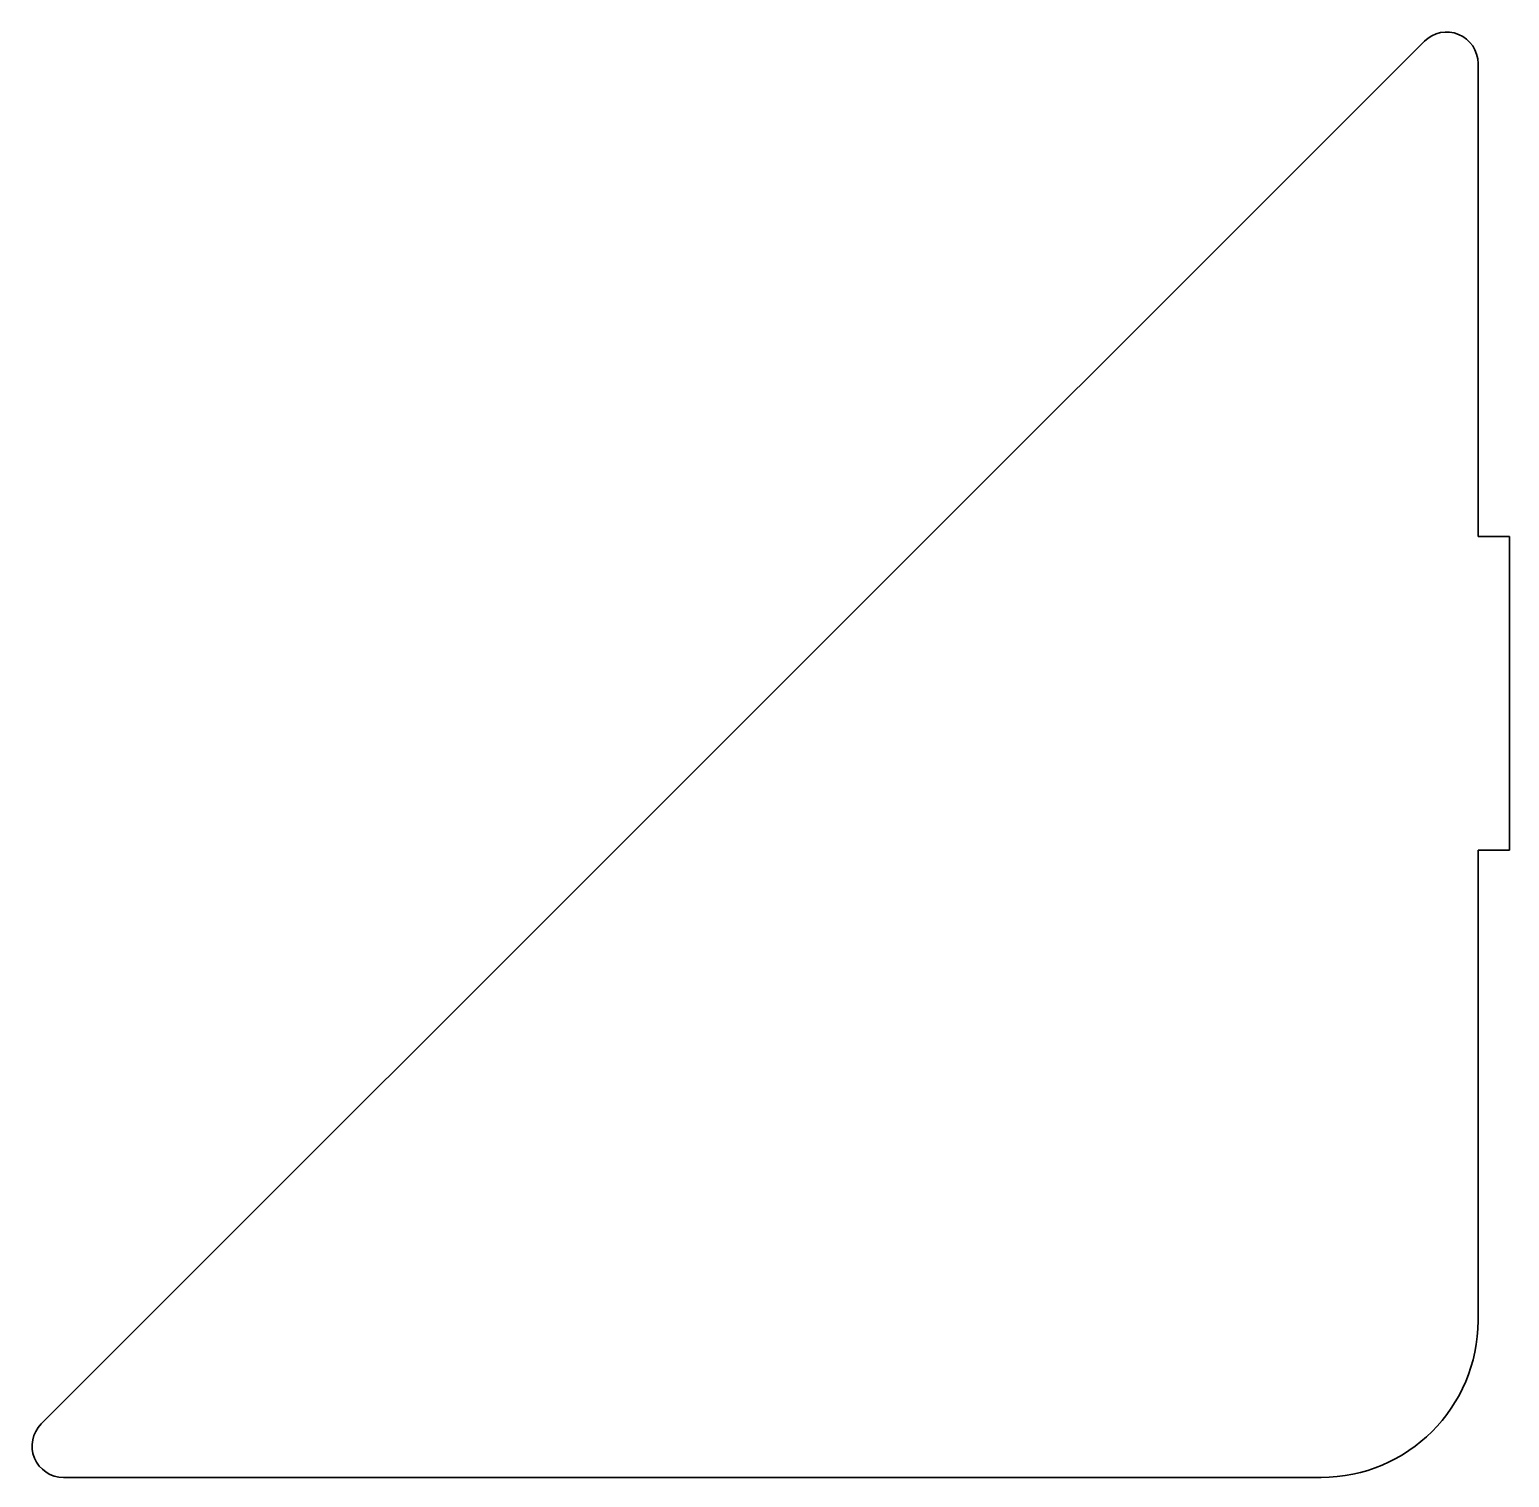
# Model space of a CAD drawing. Header units: inches. Extents: x -0.2 to 94.2, y 0 to 92.3.
import ezdxf

# ---------------------------------------------------------------- set-up
doc = ezdxf.new("R2010")
doc.units = ezdxf.units.IN
doc.header["$MEASUREMENT"] = 0
doc.layers.add('SIMUMAK Visible (ISO)', color=7, linetype='Continuous', lineweight=35)

# ---------------------------------------------------------------- blocks, each defined once
blk = doc.blocks.new('PTM-03-CARACKB01_Sheet_7_PTM-03-CARACKB01')
at = {"layer": 'SIMUMAK Visible (ISO)'}
for p, q in [((-46.5, -42.672), (41.672, 45.5)), ((45.086, 44.086), (45.086, 13.914)), ((45.086, 13.914), (47.086, 13.914)), ((47.086, 13.914), (47.086, -6.086)), ((45.086, -6.086), (45.086, -36.086)), ((47.086, -6.086), (45.086, -6.086)), ((35.086, -46.086), (-45.086, -46.086))]:
    blk.add_line(p, q, dxfattribs=at)
at = {"layer": 'SIMUMAK Visible (ISO)', "extrusion": (0, 0, -1)}
for centre, radius, start, end in [((-43.086, 44.086), 2, 45, 180), ((-35.086, -36.086), 10, 180, 270), ((45.086, -44.086), 2, 270, 45)]:
    blk.add_arc(centre, radius, start, end, dxfattribs=at)

msp = doc.modelspace()

# ---------------------------------------------------------------- block references
msp.add_blockref('PTM-03-CARACKB01_Sheet_7_PTM-03-CARACKB01', (47.086, 46.086))

doc.saveas('drawing.dxf')
